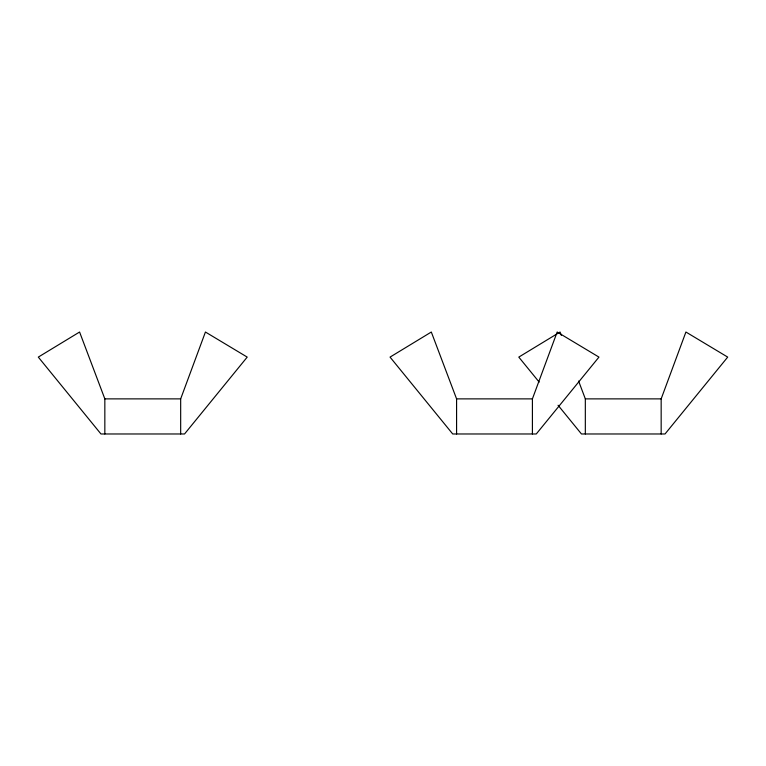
<?xml version="1.0" encoding="UTF-8"?>
<svg xmlns="http://www.w3.org/2000/svg" width="766" height="766" viewBox="0 0 766 766"><rect width="100%" height="100%" fill="white"/><g stroke="black" fill="none" stroke-linecap="round" stroke-linejoin="round"><path stroke-width="1.15" d="M180.671 433.977L180.671 398.875L205.432 332.023L247.207 357.1L184.539 433.977L100.968 433.977L38.3 357.1L79.578 332.023L104.837 398.875L104.837 433.977M532.408 433.977L532.408 398.875L557.169 332.023L598.955 357.1L536.277 433.977L452.716 433.977L390.047 357.1L431.315 332.023L456.584 398.875L456.584 433.977M661.163 433.977L661.163 398.875L685.915 332.023L727.7 357.1L665.032 433.977L581.461 433.977L558.06 405.262M104.837 398.875L180.671 398.875M456.584 398.875L532.408 398.875M578.598 381.047L585.329 398.875L661.163 398.875M539.178 382.1L518.793 357.1L560.07 332.023L561.325 335.364M585.329 398.875L585.329 433.977"/></g></svg>
